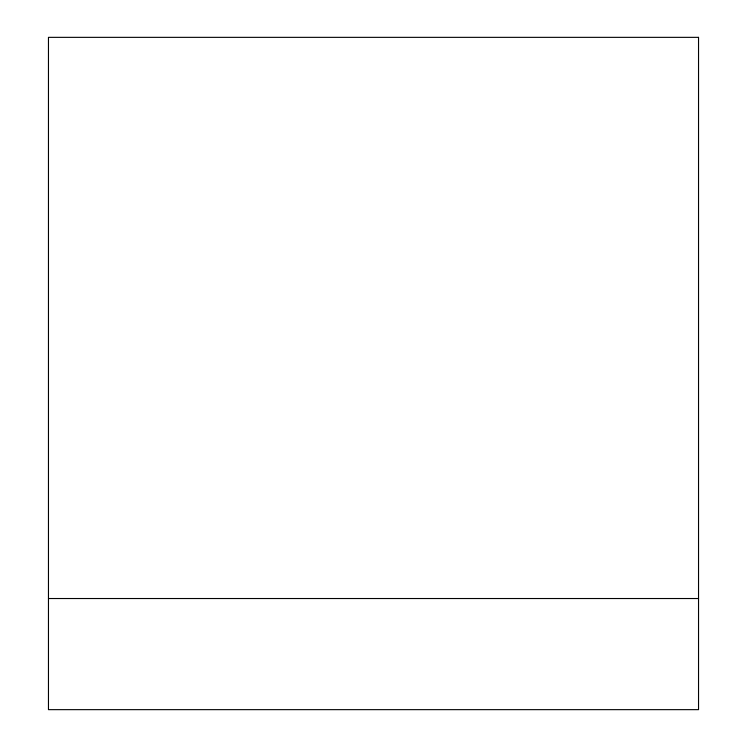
<?xml version="1.0" encoding="UTF-8"?>
<svg xmlns="http://www.w3.org/2000/svg" width="747" height="747" viewBox="0 0 747 747"><rect width="100%" height="100%" fill="white"/><g stroke="black" fill="none" stroke-linecap="round" stroke-linejoin="round"><path stroke-width="1.12" d="M48.462 598.524L698.538 598.524M698.538 37.35L48.462 37.35L48.462 709.65L698.538 709.65L698.538 37.35"/></g></svg>
